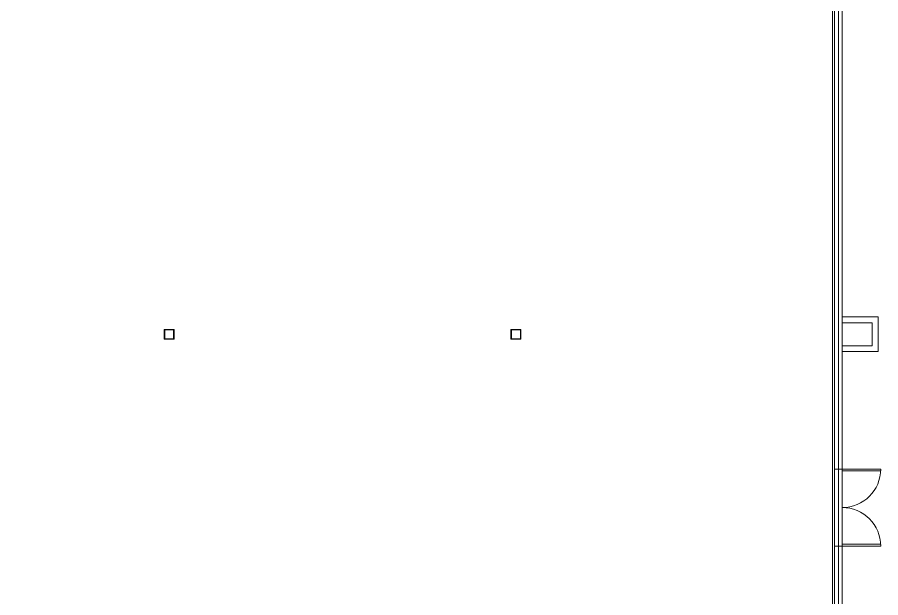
# Model space of a CAD drawing. Header units: inches. Extents: x -413 to 2782, y 7273 to 9795.
# Drawn here: x 1848 to 2745, y 8526 to 9129 of the extents above; entities that cross this region are included whole.
import ezdxf

# ---------------------------------------------------------------- set-up
doc = ezdxf.new("R2010")
doc.units = ezdxf.units.IN
doc.header["$LTSCALE"] = 16.5
doc.header["$MEASUREMENT"] = 0
doc.layers.get('0').update_dxf_attribs({"lineweight": 15})
for name, color, linetype, lineweight in [('A-DOOR', 2, 'Continuous', 15), ('A-EQPM', 5, 'Continuous', 15), ('A-WALL-FI1H', 25, 'Continuous', 15), ('A-WALL-FNSH', 251, 'Continuous', 15), ('A-WALL-FULL-ACC', 6, 'Continuous', 15), ('A-WALL-HEAD', 14, 'Continuous', 15), ('None', 7, 'Continuous', 5)]:
    doc.layers.add(name, color=color, linetype=linetype, lineweight=lineweight)

# ---------------------------------------------------------------- blocks, each defined once
blk = doc.blocks.new('FLRBOX')
at = {"layer": 'A-EQPM', "color": 5, "linetype": 'Continuous', "lineweight": 15}
blk.add_line((-5.15, -5.15), (-5.15, 5.15), dxfattribs=at)
for points in [[(5.15, 5.15), (-5.15, 5.15), (-5.15, -5.15), (5.15, -5.15)], [(4.65, 4.65), (-4.65, 4.65), (-4.65, -4.65), (4.65, -4.65)]]:
    blk.add_lwpolyline(points, close=True, dxfattribs=at)
blk = doc.blocks.new('Group-94-1')
at = {"color": 7, "linetype": 'Continuous', "lineweight": 15}
blk.add_lwpolyline([(1501.8692, 64.7221), (1461.8692, 64.7221), (1461.8692, 62.7781), (1501.8692, 62.7781, 0.41421356), (1461.8692, 102.7781, 0.41421356), (1501.8692, 142.7781), (1461.8692, 142.7781), (1461.8692, 140.8341), (1501.8692, 140.8341)], format="xyb", dxfattribs=at)
blk = doc.blocks.new('Group-102-1')
at = {"layer": 'A-WALL-FI1H', "color": 7, "linetype": 'Continuous', "lineweight": 5}
blk.add_lwpolyline([(605.4252, -1143.2199), (1457.8692, -1143.2199), (1457.8692, 986.7821)], dxfattribs=at)
at = {"layer": 'A-WALL-FNSH', "color": 7, "linetype": 'Continuous', "lineweight": 15}
blk.add_line((1451.8692, -1137.7199), (1451.8692, 985.2821), dxfattribs=at)
at = {"layer": 'A-WALL-FULL-ACC', "color": 7, "linetype": 'Continuous', "lineweight": 15}
for p, q in [((1453.8692, 782.7781), (1453.8692, 142.7781)), ((1461.8692, 782.7781), (1461.8692, 142.7781)), ((1461.8692, 300.7821), (1499.1192, 300.7821)), ((1499.1192, 300.7821), (1499.1192, 264.7821)), ((1461.8692, 294.7821), (1493.1192, 294.7821)), ((1493.1192, 294.7821), (1493.1192, 270.7821)), ((1461.8692, 270.7821), (1493.1192, 270.7821)), ((1461.8692, 264.7821), (1499.1192, 264.7821)), ((1453.8692, 142.7781), (1461.8692, 142.7781)), ((1453.8692, 62.7781), (1461.8692, 62.7781)), ((1453.8692, 62.7781), (1453.8692, -577.2219)), ((1461.8692, 62.7781), (1461.8692, -577.2219))]:
    blk.add_line(p, q, dxfattribs=at)
at = {"layer": 'A-WALL-HEAD', "color": 7, "linetype": 'Continuous', "lineweight": 15}
for p, q in [((1453.8692, 142.7781), (1453.8692, 62.7781)), ((1461.8692, 142.7781), (1461.8692, 62.7781))]:
    blk.add_line(p, q, dxfattribs=at)
at = {"layer": 'A-DOOR', "color": 7}
blk.add_blockref('Group-94-1', (0, 0), dxfattribs=at)
at = {"layer": 'A-EQPM', "color": 7}
for p in [(763.1182, 282.7821), (1123.1182, 282.7821)]:
    blk.add_blockref('FLRBOX', p, dxfattribs=at)

msp = doc.modelspace()

# ---------------------------------------------------------------- block references
at = {"layer": 'None', "color": 7}
msp.add_blockref('Group-102-1', (1243.03, 8516.69), dxfattribs=at)

doc.saveas('drawing.dxf')
